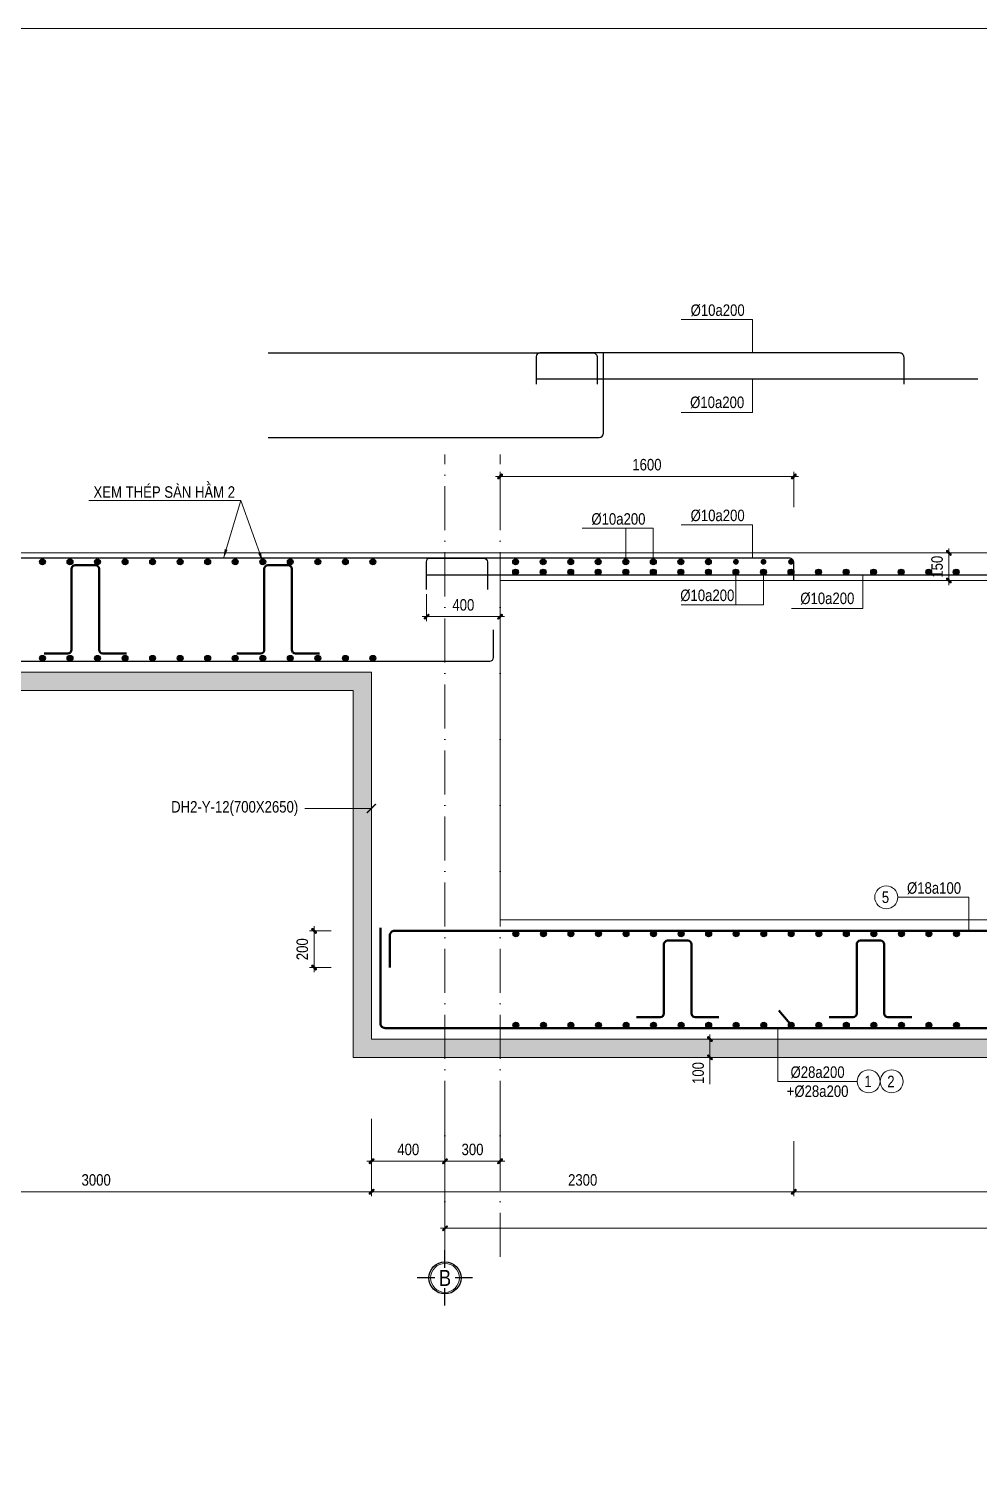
# Model space of a CAD drawing. Header units: millimetres. Extents: x 2356525 to 2927188, y -665534 to -417818.
# Drawn here: x 2579064 to 2584242, y -577080 to -569270 of the extents above; entities that cross this region are included whole.
import ezdxf
from ezdxf.enums import TextEntityAlignment as Align

# ---------------------------------------------------------------- set-up
doc = ezdxf.new("R2010")
doc.units = ezdxf.units.MM
doc.header["$LTSCALE"] = 200
doc.header["$MEASUREMENT"] = 0
doc.linetypes.add('ACAD_ISO10W100', pattern=[18, 12, -3, 0, -3])
doc.linetypes.add('HIDDEN', pattern=[0.375, 0.25, -0.125])
doc.layers.get('0').update_dxf_attribs({"lineweight": 9})
doc.layers.get('Defpoints').update_dxf_attribs({"color": 10, "lineweight": 0})
for name, color, linetype, lineweight in [('2', 2, 'Continuous', 20), ('CTHEP', 50, 'Continuous', 50), ('D-TRUC', 251, 'ACAD_ISO10W100', 15), ('DBAO', 90, 'Continuous', 13), ('DGIONG', 130, 'Continuous', 13), ('DMo', 9, 'HIDDEN', 9), ('HATCH', 154, 'Continuous', 9), ('KTH', 154, 'Continuous', 9), ('Start Thepsan lop duoi', 6, 'Continuous', 30), ('STICK', 1, 'Continuous', 9), ('TEXT', 7, 'Continuous', 15)]:
    doc.layers.add(name, color=color, linetype=linetype, lineweight=lineweight)
doc.layers.add('8', color=8, linetype='Continuous')
doc.styles.add('HELVECONDENSE', font='')
doc.styles.add('Star-HelCon', font='')
doc.styles.add('TTP-HelCon', font='')
doc.styles.get('HELVECONDENSE').set_extended_font_data('VNI-Helve-Condense')
doc.styles.get('Star-HelCon').set_extended_font_data('VNI-Helve-Condense')
doc.styles.get('TTP-HelCon').set_extended_font_data('VNI-Helve-Condense')
doc.dimstyles.new('TTP-100', dxfattribs={"dimscale": 100, "dimtxt": 2.5, "dimasz": 1, "dimexe": 1, "dimexo": 0, "dimgap": 0.09, "dimtad": 0, "dimdec": 4, "dimrnd": 1, "dimdsep": 46, "dimtxsty": 'TTP-HelCon', "dimblk": 'Stick', "dimcen": 0.09, "dimdle": 1.5, "dimclrd": 256, "dimclre": 256, "dimclrt": 7, "dimadec": 0, "dimazin": 0, "dimtfac": 1, "dimtdec": 4, "dimtix": 1, "dimtmove": 0, "dimatfit": 3, "dimfxl": 1, "dimtvp": 1, "dimtolj": 1, "dimtzin": 0, "dimlwd": -1, "dimlwe": -1, "dimarcsym": 1})
doc.dimstyles.new('TTP-25', dxfattribs={"dimscale": 25, "dimtxt": 2.5, "dimasz": 1, "dimexe": 1, "dimexo": 1, "dimgap": 0.09, "dimtad": 0, "dimdec": 4, "dimrnd": 1, "dimzin": 9, "dimdsep": 46, "dimtxsty": 'TTP-HelCon', "dimblk": 'Stick', "dimcen": 0.09, "dimdle": 1.5, "dimclrd": 256, "dimclre": 256, "dimclrt": 7, "dimadec": 0, "dimazin": 0, "dimtfac": 1, "dimtdec": 4, "dimtmove": 0, "dimatfit": 3, "dimldrblk": 'ARCHTICK', "dimfxl": 1, "dimtvp": 1, "dimtolj": 1, "dimtzin": 0, "dimarcsym": 0})

# ---------------------------------------------------------------- blocks, each defined once
blk = doc.blocks.new('Stick')
at = {"layer": 'STICK'}
h = blk.add_hatch(color=256, dxfattribs=at)
edge = h.paths.add_edge_path()
edge.add_line((0.3, 0.5), (-0.5, -0.3))
edge.add_arc((-0.4, -0.4), 0.141, 135, 315)
edge.add_line((-0.3, -0.5), (0.5, 0.3))
edge.add_arc((0.4, 0.4), 0.141, 315, 495)
blk.add_line((1, 0), (-1, 0), dxfattribs=at)
blk.add_lwpolyline([(0.3, 0.5), (-0.5, -0.3, 1), (-0.3, -0.5), (0.5, 0.3, 1), (0.3, 0.5, 1)], format="xyb", dxfattribs=at)
blk = doc.blocks.new('*D747')
at = {"layer": 'Defpoints', "color": 0, "transparency": 16777216}
for p in [(2300, 966.9), (700, 775.2), (2300, 775.2)]:
    blk.add_point(p, dxfattribs=at)
at = {"layer": 'KTH', "lineweight": -2, "transparency": 16777216}
for p, q in [((700, 800.2), (700, 991.9)), ((725, 966.9), (2275, 966.9)), ((2300, 800.2), (2300, 991.9))]:
    blk.add_line(p, q, dxfattribs=at)
at = {"layer": 'KTH', "lineweight": -2, "transparency": 16777216, "xscale": 25, "yscale": 25, "zscale": 25, "rotation": 180}
blk.add_blockref('Stick', (700, 966.9), dxfattribs=at)
at = {"layer": 'KTH', "lineweight": -2, "transparency": 16777216, "xscale": 25, "yscale": 25, "zscale": 25}
blk.add_blockref('Stick', (2300, 966.9), dxfattribs=at)
at = {"layer": 'KTH', "color": 7, "transparency": 16777216, "insert": (1500, 1030.8), "char_height": 62.5, "attachment_point": 5, "style": 'TTP-HelCon'}
blk.add_mtext('\\A1;1600', dxfattribs=at)
blk = doc.blocks.new('_ArchTick')
at = {"color": 0, "linetype": 'ByBlock', "const_width": 0.15}
blk.add_lwpolyline([(-0.5, -0.5), (0.5, 0.5)], dxfattribs=at)
blk = doc.blocks.new('*D749')
at = {"layer": 'Defpoints', "color": 0, "transparency": 16777216}
for p in [(400, -2509), (10850, -2509), (10850, -3131.5)]:
    blk.add_point(p, dxfattribs=at)
at = {"layer": 'KTH', "lineweight": -2, "transparency": 16777216}
for p, q in [((400, -2534), (400, -3156.5)), ((10850, -2534), (10850, -3156.5)), ((425, -3131.5), (10825, -3131.5))]:
    blk.add_line(p, q, dxfattribs=at)
at = {"layer": 'KTH', "lineweight": -2, "transparency": 16777216, "xscale": 25, "yscale": 25, "zscale": 25, "rotation": 180}
blk.add_blockref('Stick', (400, -3131.5), dxfattribs=at)
at = {"layer": 'KTH', "lineweight": -2, "transparency": 16777216, "xscale": 25, "yscale": 25, "zscale": 25}
blk.add_blockref('Stick', (10850, -3131.5), dxfattribs=at)
at = {"layer": 'KTH', "color": 7, "transparency": 16777216, "insert": (5625, -3067.7), "char_height": 62.5, "attachment_point": 5, "style": 'TTP-HelCon'}
blk.add_mtext('\\A1;10450', dxfattribs=at)
blk = doc.blocks.new('*D751')
at = {"layer": 'Defpoints', "color": 0, "transparency": 16777216}
for p in [(1698.6, -2100.1), (1698.6, -2199.6), (1843.2, -2199.6)]:
    blk.add_point(p, dxfattribs=at)
at = {"layer": 'KTH', "lineweight": -2, "transparency": 16777216}
for p, q in [((1723.6, -2100.1), (1868.2, -2100.1)), ((1843.2, -2125.1), (1843.2, -2174.6)), ((1723.6, -2199.6), (1868.2, -2199.6)), ((1843.2, -2199.6), (1843.2, -2345.3))]:
    blk.add_line(p, q, dxfattribs=at)
at = {"layer": 'KTH', "lineweight": -2, "transparency": 16777216, "xscale": 25, "yscale": 25, "zscale": 25}
for p, rotation in [((1843.2, -2100.1), 90), ((1843.2, -2199.6), 270)]:
    blk.add_blockref('Stick', p, dxfattribs=dict(at, rotation=rotation))
at = {"layer": 'KTH', "color": 7, "transparency": 16777216, "insert": (1779.3, -2285), "char_height": 62.5, "attachment_point": 5, "rotation": 90, "style": 'TTP-HelCon'}
blk.add_mtext('\\A1;100', dxfattribs=at)
blk = doc.blocks.new('*D756')
at = {"layer": 'Defpoints', "color": 0, "transparency": 16777216}
for p in [(300, 349.9), (700, 349.9), (300, 202.7)]:
    blk.add_point(p, dxfattribs=at)
at = {"layer": 'KTH', "lineweight": -2, "transparency": 16777216}
for p, q in [((300, 324.9), (300, 177.7)), ((700, 324.9), (700, 177.7)), ((675, 202.7), (325, 202.7))]:
    blk.add_line(p, q, dxfattribs=at)
at = {"layer": 'KTH', "lineweight": -2, "transparency": 16777216, "xscale": 25, "yscale": 25, "zscale": 25, "rotation": 180}
blk.add_blockref('Stick', (300, 202.7), dxfattribs=at)
at = {"layer": 'KTH', "lineweight": -2, "transparency": 16777216, "xscale": 25, "yscale": 25, "zscale": 25}
blk.add_blockref('Stick', (700, 202.7), dxfattribs=at)
at = {"layer": 'KTH', "color": 7, "transparency": 16777216, "insert": (500, 266.5), "char_height": 62.5, "attachment_point": 5, "style": 'TTP-HelCon'}
blk.add_mtext('\\A1;400', dxfattribs=at)
blk = doc.blocks.new('*D758')
at = {"layer": 'Defpoints', "color": 0, "transparency": 16777216}
for p in [(-194.6, -1510.1), (-313.2, -1710.1), (-194.6, -1710.1)]:
    blk.add_point(p, dxfattribs=at)
at = {"layer": 'KTH', "lineweight": -2, "transparency": 16777216}
for p, q in [((-219.6, -1510.1), (-338.2, -1510.1)), ((-313.2, -1535.1), (-313.2, -1685.1)), ((-219.6, -1710.1), (-338.2, -1710.1))]:
    blk.add_line(p, q, dxfattribs=at)
at = {"layer": 'KTH', "lineweight": -2, "transparency": 16777216, "xscale": 25, "yscale": 25, "zscale": 25}
for p, rotation in [((-313.2, -1510.1), 90), ((-313.2, -1710.1), 270)]:
    blk.add_blockref('Stick', p, dxfattribs=dict(at, rotation=rotation))
at = {"layer": 'KTH', "color": 7, "transparency": 16777216, "insert": (-377.1, -1610.1), "char_height": 62.5, "attachment_point": 5, "rotation": 90, "style": 'TTP-HelCon'}
blk.add_mtext('\\A1;200', dxfattribs=at)
blk = doc.blocks.new('*D759')
at = {"layer": 'Defpoints', "color": 0, "transparency": 16777216}
for p in [(0, -2631.9), (2300, -2631.9), (2300, -2932)]:
    blk.add_point(p, dxfattribs=at)
at = {"layer": 'KTH', "lineweight": -2, "transparency": 16777216}
for p, q in [((0, -2656.9), (0, -2957)), ((2300, -2656.9), (2300, -2957)), ((25, -2932), (2275, -2932))]:
    blk.add_line(p, q, dxfattribs=at)
at = {"layer": 'KTH', "lineweight": -2, "transparency": 16777216, "xscale": 25, "yscale": 25, "zscale": 25, "rotation": 180}
blk.add_blockref('Stick', (0, -2932), dxfattribs=at)
at = {"layer": 'KTH', "lineweight": -2, "transparency": 16777216, "xscale": 25, "yscale": 25, "zscale": 25}
blk.add_blockref('Stick', (2300, -2932), dxfattribs=at)
at = {"layer": 'KTH', "color": 7, "transparency": 16777216, "insert": (1150, -2868.2), "char_height": 62.5, "attachment_point": 5, "style": 'TTP-HelCon'}
blk.add_mtext('\\A1;2300', dxfattribs=at)
blk = doc.blocks.new('*D760')
at = {"layer": 'Defpoints', "color": 0, "transparency": 16777216}
for p in [(400, -2509), (700.3, -2509), (700.3, -2765.7)]:
    blk.add_point(p, dxfattribs=at)
at = {"layer": 'KTH', "lineweight": -2, "transparency": 16777216}
for p, q in [((400, -2534), (400, -2790.7)), ((700.3, -2534), (700.3, -2790.7)), ((425, -2765.7), (675.3, -2765.7))]:
    blk.add_line(p, q, dxfattribs=at)
at = {"layer": 'KTH', "lineweight": -2, "transparency": 16777216, "xscale": 25, "yscale": 25, "zscale": 25, "rotation": 180}
blk.add_blockref('Stick', (400, -2765.7), dxfattribs=at)
at = {"layer": 'KTH', "lineweight": -2, "transparency": 16777216, "xscale": 25, "yscale": 25, "zscale": 25}
blk.add_blockref('Stick', (700.3, -2765.7), dxfattribs=at)
at = {"layer": 'KTH', "color": 7, "transparency": 16777216, "insert": (550.1, -2701.9), "char_height": 62.5, "attachment_point": 5, "style": 'TTP-HelCon'}
blk.add_mtext('\\A1;300', dxfattribs=at)
blk = doc.blocks.new('*D762')
at = {"layer": 'Defpoints', "color": 0, "transparency": 16777216}
for p in [(2300, -2631.9), (5500.2, -2631.9), (5500.2, -2932)]:
    blk.add_point(p, dxfattribs=at)
at = {"layer": 'KTH', "lineweight": -2, "transparency": 16777216}
for p, q in [((2300, -2656.9), (2300, -2957)), ((5500.2, -2656.9), (5500.2, -2957)), ((2325, -2932), (5475.2, -2932))]:
    blk.add_line(p, q, dxfattribs=at)
at = {"layer": 'KTH', "lineweight": -2, "transparency": 16777216, "xscale": 25, "yscale": 25, "zscale": 25, "rotation": 180}
blk.add_blockref('Stick', (2300, -2932), dxfattribs=at)
at = {"layer": 'KTH', "lineweight": -2, "transparency": 16777216, "xscale": 25, "yscale": 25, "zscale": 25}
blk.add_blockref('Stick', (5500.2, -2932), dxfattribs=at)
at = {"layer": 'KTH', "color": 7, "transparency": 16777216, "insert": (3900.1, -2868.2), "char_height": 62.5, "attachment_point": 5, "style": 'TTP-HelCon'}
blk.add_mtext('\\A1;3200', dxfattribs=at)
blk = doc.blocks.new('dau truc')
blk.add_circle((0, 0), 180)
at = {"layer": '8'}
for p, q in [((0, 127), (0, 345)), ((-127, 0), (-345, 0)), ((0, -345), (0, -127)), ((345, 0), (127, 0))]:
    blk.add_line(p, q, dxfattribs=at)
blk.add_circle((0, 0), 200, dxfattribs=at)
at = {"layer": 'TEXT', "style": 'HELVECONDENSE'}
blk.add_attdef('A', text='', height=233, dxfattribs=at).set_placement((0, 0), align=Align.MIDDLE)
blk = doc.blocks.new('*D767')
at = {"layer": 'Defpoints', "color": 0, "transparency": 16777216}
for p in [(3144.4, 550), (3144.4, 550), (3144.4, 399.9)]:
    blk.add_point(p, dxfattribs=at)
at = {"layer": 'KTH', "lineweight": -2, "transparency": 16777216}
for p, q in [((3144.4, 424.9), (3144.4, 525)), ((3169.4, 399.9), (3169.4, 399.9))]:
    blk.add_line(p, q, dxfattribs=at)
at = {"layer": 'KTH', "lineweight": -2, "transparency": 16777216, "xscale": 25, "yscale": 25, "zscale": 25}
for p, rotation in [((3144.4, 550), 90), ((3144.4, 399.9), 270)]:
    blk.add_blockref('Stick', p, dxfattribs=dict(at, rotation=rotation))
at = {"layer": 'KTH', "color": 7, "transparency": 16777216, "insert": (3080.6, 475), "char_height": 62.5, "attachment_point": 5, "rotation": 90, "style": 'TTP-HelCon'}
blk.add_mtext('\\A1;150', dxfattribs=at)
blk = doc.blocks.new('*D771')
at = {"layer": 'Defpoints', "color": 0, "transparency": 16777216}
for p in [(0, -2509), (400, -2509), (0, -2765.7)]:
    blk.add_point(p, dxfattribs=at)
at = {"layer": 'KTH', "lineweight": -2, "transparency": 16777216}
for p, q in [((0, -2534), (0, -2790.7)), ((400, -2534), (400, -2790.7)), ((375, -2765.7), (25, -2765.7))]:
    blk.add_line(p, q, dxfattribs=at)
at = {"layer": 'KTH', "lineweight": -2, "transparency": 16777216, "xscale": 25, "yscale": 25, "zscale": 25, "rotation": 180}
blk.add_blockref('Stick', (0, -2765.7), dxfattribs=at)
at = {"layer": 'KTH', "lineweight": -2, "transparency": 16777216, "xscale": 25, "yscale": 25, "zscale": 25}
blk.add_blockref('Stick', (400, -2765.7), dxfattribs=at)
at = {"layer": 'KTH', "color": 7, "transparency": 16777216, "insert": (200, -2701.9), "char_height": 62.5, "attachment_point": 5, "style": 'TTP-HelCon'}
blk.add_mtext('\\A1;400', dxfattribs=at)
blk = doc.blocks.new('*D772')
at = {"layer": 'Defpoints', "color": 0, "transparency": 16777216}
for p in [(-3000, -2406.6), (0, -2631.9), (-3000, -2932)]:
    blk.add_point(p, dxfattribs=at)
at = {"layer": 'KTH', "lineweight": -2, "transparency": 16777216}
for p, q in [((-3000, -2431.6), (-3000, -2957)), ((0, -2656.9), (0, -2957)), ((-25, -2932), (-2975, -2932))]:
    blk.add_line(p, q, dxfattribs=at)
at = {"layer": 'KTH', "lineweight": -2, "transparency": 16777216, "xscale": 25, "yscale": 25, "zscale": 25, "rotation": 180}
blk.add_blockref('Stick', (-3000, -2932), dxfattribs=at)
at = {"layer": 'KTH', "lineweight": -2, "transparency": 16777216, "xscale": 25, "yscale": 25, "zscale": 25}
blk.add_blockref('Stick', (0, -2932), dxfattribs=at)
at = {"layer": 'KTH', "color": 7, "transparency": 16777216, "insert": (-1500, -2868.2), "char_height": 62.5, "attachment_point": 5, "style": 'TTP-HelCon'}
blk.add_mtext('\\A1;3000', dxfattribs=at)
blk = doc.blocks.new('sdfsf')
at = {"layer": 'HATCH'}
h = blk.add_hatch(dxfattribs=at)
h.set_pattern_fill('AR-CONC', color=256, scale=25, style=0)
h.set_pattern_definition([(50, (-2580771.16, 571818.45), (179.315046, -15.688034), [18.75, -206.25]), (355, (-2580771.16, 571818.45), (-34.687833, 188.048033), [15, -165]), (100.4514, (-2580756.21, 571817.14), (144.627345, 172.359886), [15.935047, -175.285528]), (46.1842, (-2580771.16, 571868.45), (266.810262, -41.379754), [28.125, -309.375]), (96.6356, (-2580748.92, 571865), (233.665676, 243.529468), [23.902572, -262.92825]), (351.1842, (-2580771.16, 571868.45), (233.665486, 243.52965), [22.5, -247.5]), (21, (-2580746.16, 571855.95), (149.226763, -100.654723), [18.75, -206.25]), (326, (-2580746.16, 571855.95), (60.828833, 181.287511), [15, -165]), (71.4514, (-2580733.72, 571847.56), (210.055657, 80.632624), [15.935047, -175.285528]), (37.5, (-2580771.156, 571818.45), (3.0399638, 83.2234635), [0, -163, 0, -167.5, 0, -165.625]), (7.5, (-2580771.16, 571818.45), (65.7673844, 98.602928), [0, -95.5, 0, -159.25, 0, -63.125]), (327.5, (-2580826.906, 571818.45), (133.455609, -5.638718), [0, -62.5, 0, -195, 0, -258.75]), (317.5, (-2580851.91, 571818.45), (145.7965423, 25.0262456), [0, -81.25, 0, -129.5, 0, -183.75])])
h.paths.add_polyline_path([(0, -100.00041), (-828.10708, -100.00042), (-3000, -100.00035), (-3000, -0.00004), (-4121.23398, -0.00006), (-4121.23401, -100.00006), (-3100, -100.00005), (-3100, -200.00005), (-100, -200), (-100.12942, -2200.05537), (399.96076, -2200.02667), (399.95801, -2100.05537), (0, -2100.05537)])
h.paths.add_polyline_path([(2213.12694, -2100.05537), (699.95801, -2100.05537), (699.96076, -2200.00946), (2213.12694, -2199.92264)])
h.paths.add_polyline_path([(699.95801, -2100.05537), (399.95801, -2100.05537), (399.96076, -2200.02667), (699.96076, -2200.00946)])
h.paths.add_polyline_path([(3336.17807, -2100.05537), (2213.12694, -2100.05537), (2213.12694, -2199.92264), (3336.17807, -2199.8582)])
h.paths.add_polyline_path([(4313.07553, -2100.05537), (3336.17807, -2100.05537), (3336.17807, -2199.8582), (4313.07553, -2199.80215)])
h.paths.add_polyline_path([(6552.91136, -2100.05537), (4313.07553, -2100.05537), (4313.07553, -2199.80215), (6552.91136, -2199.67363)])
h.paths.add_polyline_path([(8500.27342, -200.00127), (9478.13738, -200.00126), (9478.13738, -100.00107), (8400.27342, -100.00127), (8400.27342, -2100.05537), (6552.91136, -2100.05537), (6552.91136, -2199.67363), (8500.39389, -2199.56188)])
h.paths.add_polyline_path([(10155.15599, -100.00094), (9478.13738, -100.00107), (9478.13738, -200.00126), (10050.27342, -200.00125), (10050.27342, -1449.97464), (10849.94652, -1449.97464), (10849.94429, -1349.97464), (10150.27342, -1349.97464)])
h.paths.add_polyline_path([(10949.91642, -100.00124), (11690.77343, -100.00123), (11910.03832, -100.00175), (11910.03855, -0.00061), (10850.27322, -0.00081), (10850.27342, -1349.97464), (10849.94429, -1349.97464), (10849.94652, -1449.97464), (10950.31101, -1449.97464)])
at = {"layer": 'Start Thepsan lop duoi'}
h = blk.add_hatch(color=256, dxfattribs=at)
h.dxf.hatch_style = 1
h.paths.add_polyline_path([(-1776.69253, 501.88268, 1), (-1808.52733, 501.88268, 1)])
h = blk.add_hatch(color=256, dxfattribs=at)
h.dxf.hatch_style = 1
h.paths.add_polyline_path([(-1626.69253, 501.88268, 1), (-1658.52733, 501.88268, 1)])
h = blk.add_hatch(color=256, dxfattribs=at)
h.dxf.hatch_style = 1
h.paths.add_polyline_path([(-1476.69253, 501.88268, 1), (-1508.52733, 501.88268, 1)])
h = blk.add_hatch(color=256, dxfattribs=at)
h.dxf.hatch_style = 1
h.paths.add_polyline_path([(-1326.69253, 501.88268, 1), (-1358.52733, 501.88268, 1)])
h = blk.add_hatch(color=256, dxfattribs=at)
h.dxf.hatch_style = 1
h.paths.add_polyline_path([(-1176.69253, 501.88268, 1), (-1208.52733, 501.88268, 1)])
h = blk.add_hatch(color=256, dxfattribs=at)
h.dxf.hatch_style = 1
h.paths.add_polyline_path([(-1026.69253, 501.88268, 1), (-1058.52733, 501.88268, 1)])
h = blk.add_hatch(color=256, dxfattribs=at)
h.dxf.hatch_style = 1
h.paths.add_polyline_path([(-876.69253, 501.88268, 1), (-908.52733, 501.88268, 1)])
h = blk.add_hatch(color=256, dxfattribs=at)
h.dxf.hatch_style = 1
h.paths.add_polyline_path([(-726.69253, 501.88268, 1), (-758.52733, 501.88268, 1)])
h = blk.add_hatch(color=256, dxfattribs=at)
h.dxf.hatch_style = 1
h.paths.add_polyline_path([(-576.69253, 501.88268, 1), (-608.52733, 501.88268, 1)])
h = blk.add_hatch(color=256, dxfattribs=at)
h.dxf.hatch_style = 1
h.paths.add_polyline_path([(-426.69253, 501.88268, 1), (-458.52733, 501.88268, 1)])
h = blk.add_hatch(color=256, dxfattribs=at)
h.dxf.hatch_style = 1
h.paths.add_polyline_path([(-276.69253, 501.88268, 1), (-308.52733, 501.88268, 1)])
h = blk.add_hatch(color=256, dxfattribs=at)
h.dxf.hatch_style = 1
h.paths.add_polyline_path([(-126.69253, 501.88268, 1), (-158.52733, 501.88268, 1)])
h = blk.add_hatch(color=256, dxfattribs=at)
h.dxf.hatch_style = 1
h.paths.add_polyline_path([(23.30747, 501.88268, 1), (-8.52733, 501.88268, 1)])
h = blk.add_hatch(color=256, dxfattribs=at)
h.dxf.hatch_style = 1
h.paths.add_polyline_path([(800.68947, 501.88268, 1), (768.85467, 501.88268, 1)])
h = blk.add_hatch(color=256, dxfattribs=at)
h.dxf.hatch_style = 1
h.paths.add_polyline_path([(950.68947, 501.88268, 1), (918.85467, 501.88268, 1)])
h = blk.add_hatch(color=256, dxfattribs=at)
h.dxf.hatch_style = 1
h.paths.add_polyline_path([(1100.68947, 501.88268, 1), (1068.85467, 501.88268, 1)])
h = blk.add_hatch(color=256, dxfattribs=at)
h.dxf.hatch_style = 1
h.paths.add_polyline_path([(1250.68947, 501.88268, 1), (1218.85467, 501.88268, 1)])
h = blk.add_hatch(color=256, dxfattribs=at)
h.dxf.hatch_style = 1
h.paths.add_polyline_path([(1400.68947, 501.88268, 1), (1368.85467, 501.88268, 1)])
h = blk.add_hatch(color=256, dxfattribs=at)
h.dxf.hatch_style = 1
h.paths.add_polyline_path([(1550.68947, 501.88268, 1), (1518.85467, 501.88268, 1)])
h = blk.add_hatch(color=256, dxfattribs=at)
h.dxf.hatch_style = 1
h.paths.add_polyline_path([(1700.68947, 501.88268, 1), (1668.85467, 501.88268, 1)])
h = blk.add_hatch(color=256, dxfattribs=at)
h.dxf.hatch_style = 1
h.paths.add_polyline_path([(1850.68947, 501.88268, 1), (1818.85467, 501.88268, 1)])
h = blk.add_hatch(color=256, dxfattribs=at)
h.dxf.hatch_style = 1
h.paths.add_polyline_path([(2000.68947, 501.88268, 1), (1968.85467, 501.88268, 1)])
h = blk.add_hatch(color=256, dxfattribs=at)
h.dxf.hatch_style = 1
h.paths.add_polyline_path([(2150.68947, 501.88268, 1), (2118.85467, 501.88268, 1)])
h = blk.add_hatch(color=256, dxfattribs=at)
h.dxf.hatch_style = 1
h.paths.add_polyline_path([(2300.68947, 501.88268, 1), (2268.85467, 501.88268, 1)])
h = blk.add_hatch(color=256, dxfattribs=at)
h.dxf.hatch_style = 1
h.paths.add_polyline_path([(800.68947, 445.86432, 1), (768.85467, 445.86432, 1)])
h = blk.add_hatch(color=256, dxfattribs=at)
h.dxf.hatch_style = 1
h.paths.add_polyline_path([(950.68947, 445.86432, 1), (918.85467, 445.86432, 1)])
h = blk.add_hatch(color=256, dxfattribs=at)
h.dxf.hatch_style = 1
h.paths.add_polyline_path([(1100.68947, 445.86432, 1), (1068.85467, 445.86432, 1)])
h = blk.add_hatch(color=256, dxfattribs=at)
h.dxf.hatch_style = 1
h.paths.add_polyline_path([(1250.68947, 445.86432, 1), (1218.85467, 445.86432, 1)])
h = blk.add_hatch(color=256, dxfattribs=at)
h.dxf.hatch_style = 1
h.paths.add_polyline_path([(1400.68947, 445.86432, 1), (1368.85467, 445.86432, 1)])
h = blk.add_hatch(color=256, dxfattribs=at)
h.dxf.hatch_style = 1
h.paths.add_polyline_path([(1550.68947, 445.86432, 1), (1518.85467, 445.86432, 1)])
h = blk.add_hatch(color=256, dxfattribs=at)
h.dxf.hatch_style = 1
h.paths.add_polyline_path([(1700.68947, 445.86432, 1), (1668.85467, 445.86432, 1)])
h = blk.add_hatch(color=256, dxfattribs=at)
h.dxf.hatch_style = 1
h.paths.add_polyline_path([(1850.68947, 445.86432, 1), (1818.85467, 445.86432, 1)])
h = blk.add_hatch(color=256, dxfattribs=at)
h.dxf.hatch_style = 1
h.paths.add_polyline_path([(2000.68947, 445.86432, 1), (1968.85467, 445.86432, 1)])
h = blk.add_hatch(color=256, dxfattribs=at)
h.dxf.hatch_style = 1
h.paths.add_polyline_path([(2150.68947, 445.86432, 1), (2118.85467, 445.86432, 1)])
h = blk.add_hatch(color=256, dxfattribs=at)
h.dxf.hatch_style = 1
h.paths.add_polyline_path([(2300.68947, 445.86432, 1), (2268.85467, 445.86432, 1)])
h = blk.add_hatch(color=256, dxfattribs=at)
h.dxf.hatch_style = 1
h.paths.add_polyline_path([(2450.68947, 445.86432, 1), (2418.85467, 445.86432, 1)])
h = blk.add_hatch(color=256, dxfattribs=at)
h.dxf.hatch_style = 1
h.paths.add_polyline_path([(2600.68947, 445.86432, 1), (2568.85467, 445.86432, 1)])
h = blk.add_hatch(color=256, dxfattribs=at)
h.dxf.hatch_style = 1
h.paths.add_polyline_path([(2750.68947, 445.86432, 1), (2718.85467, 445.86432, 1)])
h = blk.add_hatch(color=256, dxfattribs=at)
h.dxf.hatch_style = 1
h.paths.add_polyline_path([(2900.68947, 445.86432, 1), (2868.85467, 445.86432, 1)])
h = blk.add_hatch(color=256, dxfattribs=at)
h.dxf.hatch_style = 1
h.paths.add_polyline_path([(3050.68947, 445.86432, 1), (3018.85467, 445.86432, 1)])
h = blk.add_hatch(color=256, dxfattribs=at)
h.dxf.hatch_style = 1
h.paths.add_polyline_path([(3200.68947, 445.86432, 1), (3168.85467, 445.86432, 1)])
h = blk.add_hatch(color=256, dxfattribs=at)
h.dxf.hatch_style = 1
h.paths.add_polyline_path([(-1776.69253, -24.07632, 1), (-1808.52733, -24.07632, 1)])
h = blk.add_hatch(color=256, dxfattribs=at)
h.dxf.hatch_style = 1
h.paths.add_polyline_path([(-1626.69253, -24.07632, 1), (-1658.52733, -24.07632, 1)])
h = blk.add_hatch(color=256, dxfattribs=at)
h.dxf.hatch_style = 1
h.paths.add_polyline_path([(-1476.69253, -24.07632, 1), (-1508.52733, -24.07632, 1)])
h = blk.add_hatch(color=256, dxfattribs=at)
h.dxf.hatch_style = 1
h.paths.add_polyline_path([(-1326.69253, -24.07632, 1), (-1358.52733, -24.07632, 1)])
h = blk.add_hatch(color=256, dxfattribs=at)
h.dxf.hatch_style = 1
h.paths.add_polyline_path([(-1176.69253, -24.07632, 1), (-1208.52733, -24.07632, 1)])
h = blk.add_hatch(color=256, dxfattribs=at)
h.dxf.hatch_style = 1
h.paths.add_polyline_path([(-1026.69253, -24.07632, 1), (-1058.52733, -24.07632, 1)])
h = blk.add_hatch(color=256, dxfattribs=at)
h.dxf.hatch_style = 1
h.paths.add_polyline_path([(-876.69253, -24.07632, 1), (-908.52733, -24.07632, 1)])
h = blk.add_hatch(color=256, dxfattribs=at)
h.dxf.hatch_style = 1
h.paths.add_polyline_path([(-726.69253, -24.07632, 1), (-758.52733, -24.07632, 1)])
h = blk.add_hatch(color=256, dxfattribs=at)
h.dxf.hatch_style = 1
h.paths.add_polyline_path([(-576.69253, -24.07632, 1), (-608.52733, -24.07632, 1)])
h = blk.add_hatch(color=256, dxfattribs=at)
h.dxf.hatch_style = 1
h.paths.add_polyline_path([(-426.69253, -24.07632, 1), (-458.52733, -24.07632, 1)])
h = blk.add_hatch(color=256, dxfattribs=at)
h.dxf.hatch_style = 1
h.paths.add_polyline_path([(-276.69253, -24.07632, 1), (-308.52733, -24.07632, 1)])
h = blk.add_hatch(color=256, dxfattribs=at)
h.dxf.hatch_style = 1
h.paths.add_polyline_path([(-126.69253, -24.07632, 1), (-158.52733, -24.07632, 1)])
h = blk.add_hatch(color=256, dxfattribs=at)
h.dxf.hatch_style = 1
h.paths.add_polyline_path([(23.30747, -24.07632, 1), (-8.52733, -24.07632, 1)])
h = blk.add_hatch(color=256, dxfattribs=at)
h.dxf.hatch_style = 1
h.paths.add_polyline_path([(802.09547, -1525.97092, 1), (770.26067, -1525.97092, 1)])
h = blk.add_hatch(color=256, dxfattribs=at)
h.dxf.hatch_style = 1
h.paths.add_polyline_path([(952.09547, -1525.97092, 1), (920.26067, -1525.97092, 1)])
h = blk.add_hatch(color=256, dxfattribs=at)
h.dxf.hatch_style = 1
h.paths.add_polyline_path([(1102.09547, -1525.97092, 1), (1070.26067, -1525.97092, 1)])
h = blk.add_hatch(color=256, dxfattribs=at)
h.dxf.hatch_style = 1
h.paths.add_polyline_path([(1252.09547, -1525.97092, 1), (1220.26067, -1525.97092, 1)])
h = blk.add_hatch(color=256, dxfattribs=at)
h.dxf.hatch_style = 1
h.paths.add_polyline_path([(1402.09547, -1525.97092, 1), (1370.26067, -1525.97092, 1)])
h = blk.add_hatch(color=256, dxfattribs=at)
h.dxf.hatch_style = 1
h.paths.add_polyline_path([(1552.09547, -1525.97092, 1), (1520.26067, -1525.97092, 1)])
h = blk.add_hatch(color=256, dxfattribs=at)
h.dxf.hatch_style = 1
h.paths.add_polyline_path([(1702.09547, -1525.97092, 1), (1670.26067, -1525.97092, 1)])
h = blk.add_hatch(color=256, dxfattribs=at)
h.dxf.hatch_style = 1
h.paths.add_polyline_path([(1852.09547, -1525.97092, 1), (1820.26067, -1525.97092, 1)])
h = blk.add_hatch(color=256, dxfattribs=at)
h.dxf.hatch_style = 1
h.paths.add_polyline_path([(2002.09547, -1525.97092, 1), (1970.26067, -1525.97092, 1)])
h = blk.add_hatch(color=256, dxfattribs=at)
h.dxf.hatch_style = 1
h.paths.add_polyline_path([(2152.09547, -1525.97092, 1), (2120.26067, -1525.97092, 1)])
h = blk.add_hatch(color=256, dxfattribs=at)
h.dxf.hatch_style = 1
h.paths.add_polyline_path([(2302.09547, -1525.97092, 1), (2270.26067, -1525.97092, 1)])
h = blk.add_hatch(color=256, dxfattribs=at)
h.dxf.hatch_style = 1
h.paths.add_polyline_path([(2452.09547, -1525.97092, 1), (2420.26067, -1525.97092, 1)])
h = blk.add_hatch(color=256, dxfattribs=at)
h.dxf.hatch_style = 1
h.paths.add_polyline_path([(2602.09547, -1525.97092, 1), (2570.26067, -1525.97092, 1)])
h = blk.add_hatch(color=256, dxfattribs=at)
h.dxf.hatch_style = 1
h.paths.add_polyline_path([(2752.09547, -1525.97092, 1), (2720.26067, -1525.97092, 1)])
h = blk.add_hatch(color=256, dxfattribs=at)
h.dxf.hatch_style = 1
h.paths.add_polyline_path([(2902.09547, -1525.97092, 1), (2870.26067, -1525.97092, 1)])
h = blk.add_hatch(color=256, dxfattribs=at)
h.dxf.hatch_style = 1
h.paths.add_polyline_path([(3052.09547, -1525.97092, 1), (3020.26067, -1525.97092, 1)])
h = blk.add_hatch(color=256, dxfattribs=at)
h.dxf.hatch_style = 1
h.paths.add_polyline_path([(3202.09547, -1525.97092, 1), (3170.26067, -1525.97092, 1)])
h = blk.add_hatch(color=256, dxfattribs=at)
h.dxf.hatch_style = 1
h.paths.add_polyline_path([(802.09547, -2024.13859, 1), (770.26067, -2024.13859, 1)])
h = blk.add_hatch(color=256, dxfattribs=at)
h.dxf.hatch_style = 1
h.paths.add_polyline_path([(952.09547, -2024.13859, 1), (920.26067, -2024.13859, 1)])
h = blk.add_hatch(color=256, dxfattribs=at)
h.dxf.hatch_style = 1
h.paths.add_polyline_path([(1102.09547, -2024.13859, 1), (1070.26067, -2024.13859, 1)])
h = blk.add_hatch(color=256, dxfattribs=at)
h.dxf.hatch_style = 1
h.paths.add_polyline_path([(1252.09547, -2024.13859, 1), (1220.26067, -2024.13859, 1)])
h = blk.add_hatch(color=256, dxfattribs=at)
h.dxf.hatch_style = 1
h.paths.add_polyline_path([(1402.09547, -2024.13859, 1), (1370.26067, -2024.13859, 1)])
h = blk.add_hatch(color=256, dxfattribs=at)
h.dxf.hatch_style = 1
h.paths.add_polyline_path([(1552.09547, -2024.13859, 1), (1520.26067, -2024.13859, 1)])
h = blk.add_hatch(color=256, dxfattribs=at)
h.dxf.hatch_style = 1
h.paths.add_polyline_path([(1702.09547, -2024.13859, 1), (1670.26067, -2024.13859, 1)])
h = blk.add_hatch(color=256, dxfattribs=at)
h.dxf.hatch_style = 1
h.paths.add_polyline_path([(1852.09547, -2024.13859, 1), (1820.26067, -2024.13859, 1)])
h = blk.add_hatch(color=256, dxfattribs=at)
h.dxf.hatch_style = 1
h.paths.add_polyline_path([(2002.09547, -2024.13859, 1), (1970.26067, -2024.13859, 1)])
h = blk.add_hatch(color=256, dxfattribs=at)
h.dxf.hatch_style = 1
h.paths.add_polyline_path([(2152.09547, -2024.13859, 1), (2120.26067, -2024.13859, 1)])
h = blk.add_hatch(color=256, dxfattribs=at)
h.dxf.hatch_style = 1
h.paths.add_polyline_path([(2302.09547, -2024.13859, 1), (2270.26067, -2024.13859, 1)])
h = blk.add_hatch(color=256, dxfattribs=at)
h.dxf.hatch_style = 1
h.paths.add_polyline_path([(2452.09547, -2024.13859, 1), (2420.26067, -2024.13859, 1)])
h = blk.add_hatch(color=256, dxfattribs=at)
h.dxf.hatch_style = 1
h.paths.add_polyline_path([(2602.09547, -2024.13859, 1), (2570.26067, -2024.13859, 1)])
h = blk.add_hatch(color=256, dxfattribs=at)
h.dxf.hatch_style = 1
h.paths.add_polyline_path([(2752.09547, -2024.13859, 1), (2720.26067, -2024.13859, 1)])
h = blk.add_hatch(color=256, dxfattribs=at)
h.dxf.hatch_style = 1
h.paths.add_polyline_path([(2902.09547, -2024.13859, 1), (2870.26067, -2024.13859, 1)])
h = blk.add_hatch(color=256, dxfattribs=at)
h.dxf.hatch_style = 1
h.paths.add_polyline_path([(3052.09547, -2024.13859, 1), (3020.26067, -2024.13859, 1)])
h = blk.add_hatch(color=256, dxfattribs=at)
h.dxf.hatch_style = 1
h.paths.add_polyline_path([(3202.09547, -2024.13859, 1), (3170.26067, -2024.13859, 1)])
at = {"layer": 'CTHEP'}
blk.add_line((2299.99873, -2040.05597), (2217.9163, -1944.18489), dxfattribs=at)
for points in [[(-1784.04907, 1.44248), (-1654.2184, 1.44248, 0.4142135624), (-1634.2184, 21.44248), (-1634.2184, 463.15083, -0.4142135624), (-1614.2184, 483.15083), (-1504.2184, 483.15083, -0.4142135624), (-1484.2184, 463.15083), (-1484.2184, 21.44248, 0.4142135624), (-1464.2184, 1.44248), (-1334.39652, 1.44248)], [(-734.04907, 1.44248), (-604.2184, 1.44248, 0.4142135624), (-584.2184, 21.44248), (-584.2184, 463.15083, -0.4142135624), (-564.2184, 483.15083), (-454.2184, 483.15083, -0.4142135624), (-434.2184, 463.15083), (-434.2184, 21.44248, 0.4142135624), (-414.2184, 1.44248), (-284.39652, 1.44248)], [(1442.85467, -1980.76292), (1572.68534, -1980.76292, 0.4142135624), (1592.68534, -1960.76292), (1592.68534, -1583.18257, -0.4142135624), (1612.68534, -1563.18257), (1722.68534, -1563.18257, -0.4142135624), (1742.68534, -1583.18257), (1742.68534, -1960.76292, 0.4142135624), (1762.68534, -1980.76292), (1892.50722, -1980.76292)], [(2492.85467, -1980.76292), (2622.68534, -1980.76292, 0.4142135624), (2642.68534, -1960.76292), (2642.68534, -1583.18257, -0.4142135624), (2662.68534, -1563.18257), (2772.68534, -1563.18257, -0.4142135624), (2792.68534, -1583.18257), (2792.68534, -1960.76292, 0.4142135624), (2812.68534, -1980.76292), (2942.50722, -1980.76292)]]:
    blk.add_lwpolyline(points, format="xyb", dxfattribs=at)
at = {"layer": 'CTHEP', "ltscale": 1000}
for points in [[(48.98207, -1492.86045), (48.98207, -2015.05599, 0.4142135651), (73.98207, -2040.05599), (8326.32841, -2040.05592, 0.4142135597), (8351.32841, -2015.05592), (8351.32841, -1504.48643)], [(99.99075, -1710.05351), (99.99075, -1535.05351, -0.4142135651), (124.99075, -1510.05351), (8296.72775, -1510.05358, -0.4142135597), (8321.72775, -1535.05358), (8321.72775, -1710.05359)]]:
    blk.add_lwpolyline(points, format="xyb", dxfattribs=at)
at = {"layer": 'CTHEP', "const_width": 12.5}
for points in [[(1078.36464, -2025.01566, 1), (1090.86464, -2025.01566, 1)], [(1528.36464, -2025.01566, 1), (1540.86464, -2025.01566, 1)], [(1978.36464, -2025.01566, 1), (1990.86464, -2025.01566, 1)], [(2578.36464, -2025.01566, 1), (2590.86464, -2025.01566, 1)], [(3178.36464, -2025.01566, 1), (3190.86464, -2025.01566, 1)]]:
    blk.add_lwpolyline(points, format="xyb", close=True, dxfattribs=at)
at = {"layer": 'D-TRUC', "ltscale": 0.1}
for p, q in [((399.99072, -3287.56816), (399.87022, 1086.62378)), ((699.99072, -3287.5599), (699.87022, 1086.63204))]:
    blk.add_line(p, q, dxfattribs=at)
at = {"layer": 'DBAO'}
for p, q in [((-4121.23382, 550.0314), (-259.03626, 550.03104)), ((-259.03626, 550.03104), (11910.03985, 550.0244)), ((-3000, -100.00035), (-828.10708, -100.00042)), ((-828.10708, -100.00042), (0, -100.00041)), ((0, -2100.05537), (0, -100.00041)), ((-100, -200), (-3100, -200.00005)), ((-100, -200), (-100.12942, -2200.05537)), ((0, -2100.05537), (8400.27342, -2100.05537)), ((-100.12942, -2200.05537), (8500.39389, -2199.56188))]:
    blk.add_line(p, q, dxfattribs=at)
blk.add_lwpolyline([(700.27475, 399.94649), (700.27475, -1450.05351), (7100.27342, -1450.05351), (7100.27342, 399.94649), (700.27475, 399.94649)], dxfattribs=at)
at = {"layer": 'DGIONG', "elevation": 0}
for points in [[(2075.25537, 1640.05864), (2075.25537, 1822.9132), (1772.92837, 1822.9132), (1687.33536, 1822.9132)], [(1534.77207, 501.82033), (1534.77207, 684.67489), (1232.44506, 684.67488), (1146.85206, 684.67488)], [(1384.77207, 501.82033), (1384.77207, 684.67489), (1146.85206, 684.67488), (1146.85206, 684.67488)], [(2134.77207, 449.57328), (2134.77207, 266.71873), (1832.44506, 266.71873), (1686.49131, 266.71873)], [(1984.77207, 449.57328), (1984.77207, 266.71873), (1686.49131, 266.71873), (1686.49131, 266.71873)], [(3253.95015, -1509.99117), (3253.95015, -1327.13661), (2951.62314, -1327.13662), (2866.03014, -1327.13662)]]:
    blk.add_lwpolyline(points, dxfattribs=at)
at = {"layer": 'DGIONG'}
for points in [[(2075.25537, 1498.7558), (2075.25537, 1315.90124), (1772.92837, 1315.90125), (1687.33536, 1315.90125)], [(2075.25537, 521.18674), (2075.25537, 704.0413), (1772.92837, 704.0413), (1687.33536, 704.0413)], [(2675.25537, 430.20687), (2675.25537, 247.35231), (2372.92837, 247.35231), (2287.33536, 247.35231)], [(2213.12694, -2040.05595), (2213.12695, -2330.81392), (2369.9152, -2330.81392), (2645.69285, -2330.81392)]]:
    blk.add_lwpolyline(points, dxfattribs=at)
for centre in [(2803.53014, -1327.13662, 0), (2708.19285, -2330.81392), (2833.19285, -2330.81392)]:
    blk.add_circle(centre, 62.5, dxfattribs=at)
at = {"layer": 'Start Thepsan lop duoi'}
for points in [[(-562.21132, 1178.81516), (1239.0459, 1178.81516, 0.4142135622), (1264.0459, 1203.81516), (1264.0459, 1640.05864)], [(1231.00474, 1469.86879), (1231.00474, 1614.86879, 0.4142135626), (1206.00474, 1639.86879), (-562.21118, 1639.86879)], [(299.90353, 521.05925), (611.00474, 521.05925, -0.4142135624), (631.00474, 501.05925), (631.00474, 351.05925)], [(332.94469, -40.00041), (644.0459, -40.00041, 0.4142135624), (664.0459, -20.00041), (664.0459, 129.99959)]]:
    blk.add_lwpolyline(points, format="xyb", dxfattribs=at)
at = {"layer": 'Start Thepsan lop duoi', "elevation": 0}
for points in [[(2900.71604, 1470.05864), (2900.71604, 1615.05864, 0.4142135624), (2875.71604, 1640.05864), (955.75557, 1640.05864), (917.1402, 1640.05864, 0.4142135624), (897.1402, 1620.05864), (897.1402, 1470.05864)], [(2300.71604, 401.2491), (2300.71604, 496.2491, 0.4142135624), (2275.71604, 521.2491), (355.75557, 521.2491), (317.1402, 521.2491, 0.4142135624), (297.1402, 501.2491), (297.1402, 351.2491)]]:
    blk.add_lwpolyline(points, format="xyb", dxfattribs=at)
at = {"layer": 'Start Thepsan lop duoi'}
for points in [[(897.1402, 1498.7558), (3302.27208, 1498.7558)], [(611.00474, 521.05925), (-4121.23383, 521.05925)], [(297.1402, 429.94626), (7500.27469, 429.94626)], [(-4121.23396, 60.00562), (-2975.1528, 60.00562), (-2875.14713, -40.00036), (644.0459, -40.00041)]]:
    blk.add_lwpolyline(points, dxfattribs=at)
for centre in [(-1792.60993, 501.88268), (-1642.60993, 501.88268), (-1492.60993, 501.88268), (-1342.60993, 501.88268), (-1192.60993, 501.88268), (-1042.60993, 501.88268), (-892.60993, 501.88268), (-742.60993, 501.88268), (-592.60993, 501.88268), (-442.60993, 501.88268), (-292.60993, 501.88268), (-142.60993, 501.88268), (7.39007, 501.88268), (784.77207, 501.88268), (934.77207, 501.88268), (1084.77207, 501.88268), (1234.77207, 501.88268), (1384.77207, 501.88268), (1534.77207, 501.88268), (1684.77207, 501.88268), (1834.77207, 501.88268), (784.77207, 445.86432), (934.77207, 445.86432), (1084.77207, 445.86432), (1234.77207, 445.86432), (1384.77207, 445.86432), (1534.77207, 445.86432), (1684.77207, 445.86432), (1834.77207, 445.86432), (1984.77207, 445.86432), (2134.77207, 445.86432), (2284.77207, 445.86432), (2434.77207, 445.86432), (2584.77207, 445.86432), (2734.77207, 445.86432), (2884.77207, 445.86432), (3034.77207, 445.86432), (3184.77207, 445.86432), (-1792.60993, -24.07632), (-1642.60993, -24.07632), (-1492.60993, -24.07632), (-1342.60993, -24.07632), (-1192.60993, -24.07632), (-1042.60993, -24.07632), (-892.60993, -24.07632), (-742.60993, -24.07632), (-592.60993, -24.07632), (-442.60993, -24.07632), (-292.60993, -24.07632), (-142.60993, -24.07632), (7.39007, -24.07632), (786.17807, -1525.97092), (936.17807, -1525.97092), (1086.17807, -1525.97092), (1236.17807, -1525.97092), (1386.17807, -1525.97092), (1536.17807, -1525.97092), (1686.17807, -1525.97092), (1836.17807, -1525.97092), (1986.17807, -1525.97092), (2136.17807, -1525.97092), (2286.17807, -1525.97092), (2436.17807, -1525.97092), (2586.17807, -1525.97092), (2736.17807, -1525.97092), (2886.17807, -1525.97092), (3036.17807, -1525.97092), (3186.17807, -1525.97092), (786.17807, -2024.13859), (936.17807, -2024.13859), (1086.17807, -2024.13859), (1236.17807, -2024.13859), (1386.17807, -2024.13859), (1536.17807, -2024.13859), (1686.17807, -2024.13859), (1836.17807, -2024.13859), (1986.17807, -2024.13859), (2136.17807, -2024.13859), (2286.17807, -2024.13859), (2436.17807, -2024.13859), (2586.17807, -2024.13859), (2736.17807, -2024.13859), (2886.17807, -2024.13859), (3036.17807, -2024.13859), (3186.17807, -2024.13859)]:
    blk.add_circle(centre, 15.9174, dxfattribs=at)
at = {"layer": '2', "ltscale": 300}
ref = blk.add_blockref('dau truc', (399.98977, -3401.93426), dxfattribs=dict(at, xscale=0.4367131292819977, yscale=0.4367131292819977, zscale=0.4367131292819977))
ref.add_attrib('A', 'B', dxfattribs={"layer": 'TEXT', "height": 87.5, "style": 'HELVECONDENSE'}).set_placement((399.98977, -3401.93426), align=Align.MIDDLE)
at = {"layer": 'TEXT', "style": 'TTP-HelCon'}
for s, p in [('Þ10a200', (1885.22078, 1842.32344, 0)), ('Þ10a200', (1882.63302, 1339.8222, 0)), ('Þ10a200', (1885.22078, 723.45154)), ('Þ10a200', (1344.73747, 704.08513, 0)), ('Þ10a200', (1828.86706, 287.73094, 0)), ('Þ10a200', (2482.63302, 271.27326, 0)), ('Þ18a100', (3063.91555, -1307.72637, 0)), ('Þ28a200', (2429.48798, -2311.40367)), ('+Þ28a200', (2429.48798, -2415.3652))]:
    blk.add_text(s, height=62.5, rotation=0.00000019, dxfattribs=at).set_placement(p, align=Align.CENTER)
at = {"layer": 'TEXT', "style": 'Star-HelCon'}
for s, p in [('XEM THEÙP SAØN HAÀM 2', (-1129.0697, 895.73438)), ('5', (2799.36347, -1327.13662, 0)), ('1', (2704.02619, -2330.81392)), ('2', (2829.02619, -2330.81392))]:
    blk.add_text(s, height=62.5, dxfattribs=at).set_placement(p, align=Align.MIDDLE)
at = {"layer": 'TEXT', "style": 'TTP-HelCon'}
blk.add_text('DH2-Y-12(700X2650)', height=62.5, dxfattribs=at).set_placement((-745.51622, -865.20232), align=Align.CENTER)
at = {"layer": 'KTH'}
for base, p1, p2, picture, middle in [((2299.99873, 966.924), (699.99873, 775.20138), (2299.99873, 775.20138), '*D747', (1499.99873, 1030.75733)), ((299.99873, 202.69449), (699.99873, 349.94649), (299.99873, 349.94649), '*D756', (499.99873, 266.52783)), ((10849.97014, -3131.52615), (399.97685, -2508.99833), (10849.97014, -2508.99833), '*D749', (5624.9735, -3067.69282)), ((700.27475, -2765.728), (399.97685, -2508.99833), (700.27475, -2508.99833), '*D760', (550.1258, -2701.89467)), ((2299.99873, -2932.02615), (0, -2631.85109), (2299.99873, -2631.85109), '*D759', (1149.99937, -2868.19282)), ((5500.17919, -2932.02615), (2299.99873, -2631.85109), (5500.17919, -2631.85109), '*D762', (3900.08896, -2868.19282))]:
    dim = blk.add_linear_dim(base=base, p1=p1, p2=p2, dimstyle='TTP-25', dxfattribs=at)
    dim.commit()
    dim.dimension.update_dxf_attribs({"geometry": picture, "text_midpoint": middle})
for base, p1, p2, angle, picture, middle in [((3144.4497, 550.02919), (3144.44962, 399.94649), (3144.4497, 550.02919), 90, '*D767', (3080.61636, 474.98784)), ((-313.21698, -1710.05351), (-194.6405, -1510.05351), (-194.6405, -1710.05351), 90, '*D758', (-377.05031, -1610.05351)), ((1843.16266, -2199.633514), (1698.617219, -2100.055361), (1698.60833, -2199.633514), 270, '*D751', (1779.329326, -2284.966847)), ((0, -2765.728004), (399.976853, -2508.998334), (0, -2508.998334), 180, '*D771', (199.988426, -2701.89467))]:
    dim = blk.add_linear_dim(base=base, p1=p1, p2=p2, angle=angle, dimstyle='TTP-25', dxfattribs=at)
    dim.commit()
    dim.dimension.update_dxf_attribs({"geometry": picture, "text_midpoint": middle})
dim = blk.add_linear_dim(base=(-3000, -2932.02615), p1=(0, -2631.85109), p2=(-3000, -2406.58183), dimstyle='TTP-25', override={"dimtmove": 1}, dxfattribs=at)
dim.commit()
dim.dimension.update_dxf_attribs({"geometry": '*D772', "text_midpoint": (-1500, -2868.19282)})
at = {"layer": 'DGIONG'}
for points in [[(-592.78988, 501.88268), (-712.79735, 835.45277), (-1540.49016, 835.45277)], [(-806.23542, 521.05926), (-712.79735, 835.45277), (-1540.49016, 835.45277)]]:
    blk.add_leader(points, dimstyle='TTP-100', override={"dimasz": 0.5, "dimgap": 0.09, "dimtad": 0}, dxfattribs=at)
at = {"layer": 'DGIONG', "color": 6}
blk.add_leader([(0, -842.62787), (-364.14016, -842.62787)], dimstyle='TTP-25', override={"dimasz": 2}, dxfattribs=at)

msp = doc.modelspace()

# ---------------------------------------------------------------- linework, layer by layer
at = {"layer": 'DBAO'}
msp.add_lwpolyline([(2575872.6, -569269.7), (2597675.3, -569269.7), (2597675.3, -584669), (2575872.6, -584669)], close=True, dxfattribs=at)

# ---------------------------------------------------------------- block references
at = {"layer": 'DMo'}
msp.add_blockref('sdfsf', (2580931.3, -572677.7), dxfattribs=at)

doc.saveas('drawing.dxf')
